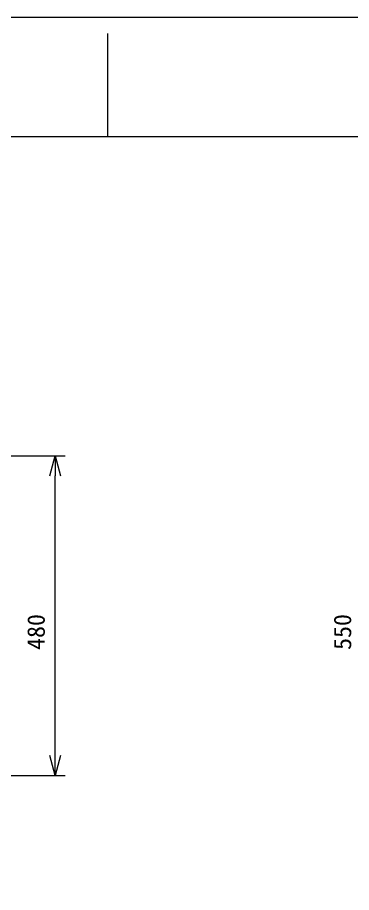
# Model space of a CAD drawing. Units: millimetres at full size. Extents: x -24503 to 24503, y -7436 to 7436.
# Drawn here: x -18711 to -18209, y 6121 to 7436 of the extents above; entities that cross this region are included whole.
import ezdxf
from ezdxf.enums import TextEntityAlignment as Align

# ---------------------------------------------------------------- set-up
doc = ezdxf.new("R2010")
doc.units = ezdxf.units.MM
doc.header["$LTSCALE"] = 4.8
for name, color, linetype, lineweight in [('0-0_90_FRAME', 2, 'Continuous', 9), ('0-1_91_BLANK', 6, 'Continuous', 9), ('0-2_08_DIM', 3, 'Continuous', 9)]:
    doc.layers.add(name, color=color, linetype=linetype, lineweight=lineweight)
doc.styles.add('ＭＳ ゴシック', font='')
doc.styles.get('ＭＳ ゴシック').set_extended_font_data('MS Gothic')

# ---------------------------------------------------------------- blocks, each defined once
blk = doc.blocks.new('_Open30')
at = {"layer": '0-2_08_DIM'}
blk.add_line((0, 0), (-1, 0), dxfattribs=at)
blk.add_lwpolyline([(-1, 0.26795), (0, 0), (-1, -0.26795)], dxfattribs=at)

msp = doc.modelspace()

# ---------------------------------------------------------------- linework, layer by layer
at = {"layer": '0-0_90_FRAME'}
msp.add_line((-18575.059, 7255.98), (-18575.059, 7411.523), dxfattribs=at)
at = {"layer": '0-0_90_FRAME', "color": 6}
msp.add_lwpolyline([(-24036.618, 595.333), (-14719.902, 595.333), (-14719.902, 7255.98), (-24036.618, 7255.98)], close=True, dxfattribs=at)
at = {"layer": '0-1_91_BLANK'}
msp.add_lwpolyline([(-24502.769, 440.485), (-14564.358, 440.485), (-14564.358, 7435.523), (-24502.769, 7435.523)], close=True, dxfattribs=at)
at = {"layer": '0-2_08_DIM', "color": 4}
for p, q in [((-18952.335, 6776.609), (-18639.651, 6776.609)), ((-18654.651, 6326.609), (-18654.651, 6746.609)), ((-18952.335, 6296.609), (-18639.651, 6296.609))]:
    msp.add_line(p, q, dxfattribs=at)

# ---------------------------------------------------------------- block references
at = {"layer": '0-2_08_DIM', "xscale": 30, "yscale": 30}
for p, rotation in [((-18654.651, 6776.609), 90), ((-18654.651, 6296.609), 270)]:
    msp.add_blockref('_Open30', p, dxfattribs=dict(at, rotation=rotation))

# ---------------------------------------------------------------- texts
at = {"layer": '0-2_08_DIM', "color": 4, "style": 'ＭＳ ゴシック'}
msp.add_text('480', height=26.39, rotation=90, dxfattribs=at).set_placement((-18662.151, 6485.181), align=Align.BOTTOM_LEFT)
at = {"layer": '0-2_08_DIM', "style": 'ＭＳ ゴシック'}
msp.add_text('550', height=26.39, rotation=90, dxfattribs=at).set_placement((-18201.263, 6485.181), align=Align.BOTTOM_LEFT)

doc.saveas('drawing.dxf')
